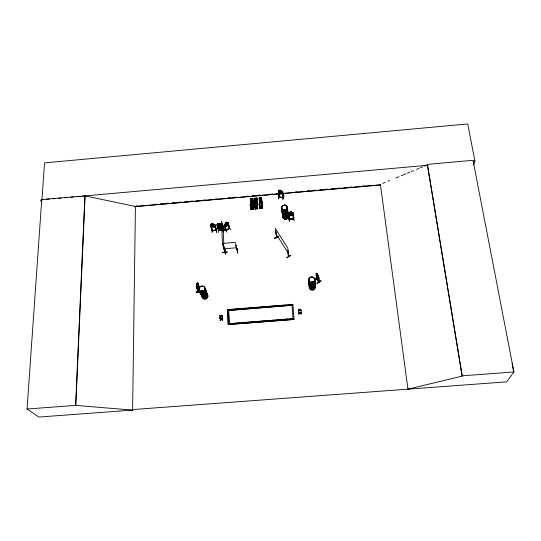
<?xml version="1.0" encoding="UTF-8"?>
<svg xmlns="http://www.w3.org/2000/svg" width="541" height="541" viewBox="0 0 541 541"><rect width="100%" height="100%" fill="white"/><g stroke="black" fill="none" stroke-linecap="round" stroke-linejoin="round"><path stroke-width="0.81" d="M198.02 284.85L197.249 287.589L196.586 284.979L196.992 283.552L196.64 284.985L197.898 287.954M75.808 405.54L85.086 195.903L41.758 199.487L27.05 409.016L75.618 405.385L132.599 410.105L135.433 206.053M226.388 229.857L223.352 230.074M132.599 410.105L132.606 409.571L506.647 381.845L513.95 371.965L473.017 160.298L427.458 164.376L427.356 164.856L462.183 376.11L407.948 389.162M75.618 405.385L84.923 195.626M199.271 289.848C199.338 293.188 197.864 291.795 198.797 291.998M197.445 287.643L199.588 287.961M311.677 282.077L312.177 281.793M311.494 277.776L311.515 277.364M311.744 282.091L312.116 281.753M197.763 283.017L196.518 287.217L198.567 292.268M43.611 199.615L41.955 199.757L44.538 162.882L467.715 123.95L474.93 161.049L473.686 165.046M284.059 205.634L284.566 205.594L284.066 205.58M284.924 209.55L284.559 209.894M252.295 208.028L251.95 207.994L252.289 207.967M252.005 208.67L252.295 208.413M252.309 202.699L251.727 203.24L251.443 202.476M252.316 202.875L252.228 202.49M256.17 207.561L256.461 208.258L256.082 208.129M260.809 207.284L261.168 207.872L260.816 207.203M260.972 207.872L261.107 207.413M225.414 251.768L225.435 252.147L223.69 246.703L225.475 252.099L225.015 251.464L225.09 252.092L223.332 246.425L225.07 251.727M224.075 230.574L224.278 230.473C220.011 214.486 224.623 234.118 224.211 229.993M201.955 286.858L201.786 286.52M201.725 291.261L201.84 291.038M202.273 286.662L201.881 286.419M229.222 228.37L229.512 227.95M229.594 228.086L225.827 230.48M229.553 227.93L229.648 228.288L228.072 222.31M225.82 230.27L229.147 228.255M200.772 292.776L196.261 291.93L200.819 292.837M196.261 291.93L200.799 292.884M200.752 293.06L196.241 292.221M252.309 208.555L252.099 208.251M236.092 245.797L237.445 251.139L235.227 242.354L222.73 243.423L225.455 252.106L225.164 251.795M225.428 226.909L228.316 225.076C228.762 224.339 228.809 221.952 227.592 222.344M198.689 292.356L199.318 289.969M196.789 287.217C196.031 287.859 201.881 298.01 196.539 287.176M197.742 283.761L197.688 283.342L199.413 287.907M199.291 289.151L198.479 292.411L196.518 287.575M196.992 285.763L197.364 284.438L197.817 285.56L197.445 286.879M196.883 285.587L196.613 286.554M197.776 282.963L197.235 284.228L197.566 283.727L199.257 287.873M227.044 232.231L224.589 228.944M318.683 281.881L318.629 276.755L319.095 282.104L318.696 281.692M319.055 281.841C318.209 283.511 319.67 276.235 317.844 275.376L316.985 273.55L316.999 274.267L316.58 273.874L316.668 278.94L316.309 273.469M316.404 278.446L318.872 281.949M282.605 194.158L282.957 197.992L283.369 197.702M283.031 198.013L283.071 197.627M284.099 195.991L282.787 199.933M278.493 198.892L279.798 194.963L278.473 198.77M278.453 190.73L279.278 196.924M281.212 191.169L281.137 190.385L279.704 190.047L279.832 190.865L279.149 190.939L279.318 192.319L281.428 193.394L282.071 192.975L281.09 190.398M283.301 197.891C277.81 196.079 279.629 198.946 279.055 192.589M282.95 197.972L282.348 191.94M282.74 192.035L282.301 192.075M279.183 193.516L278.649 192.684L279.17 193.556L282.517 194.314L282.869 193.692M282.902 193.746L282.503 194.354M279.17 197.1L278.385 190.75L279.846 190.824M278.825 191.244L278.48 191.02L279.575 197.188M279.778 190.831L279.69 190.087M311.521 281.922L312.076 281.57L312.461 281.956M284.235 209.468L284.843 209.922M285.019 209.813L284.667 209.299M256.4 202.456L256.204 202.801M237.391 250.923L235.876 245.668M288.644 256.197L288.793 256.353M288.799 256.488L288.603 256.015M202.415 291.004L201.786 291.051M276.742 237.682L276.62 237.161M210.354 224.887L211.551 227.403L215.054 227.051L215.365 226.375M217.313 226.415L218.003 227.031L221.485 226.706L221.803 226.03M221.824 228.106L222.182 227.355L221.235 224.15L217.178 224.285L218.206 224.197M260.884 207.487L261.012 207.142L260.972 207.561M224.001 229.925L224.048 230.493L226.381 229.682L223.372 229.966M292.695 213.147L293.222 218.977L293.601 218.578L293.635 218.983L293.134 212.809L291.592 212.735L291.518 211.977L290.003 212.113L291.477 212.052M289.205 219.159L293.709 218.733L289.252 219.139M256.224 207.981L256.448 208.278M462.183 376.11L427.458 164.376M218.381 230.128C219.139 229.844 218.929 230.73 218.787 230.074M218.442 230.324L222.419 229.979M214.473 224.806L214.885 224.772L214.473 224.806L216.184 230.5C217.239 229.093 213.776 231.507 212.025 230.635M212.011 230.473L212.498 230.412L212.485 230.818C212.809 229.925 209.874 224.292 210.821 225.266M216.528 230.223L212.106 230.419L212.572 230.628M316.363 278.561L318.879 282.125M292.837 215.48L293.317 214.716L292.87 215.501L289.34 215.812L288.799 215.149M288.394 256.028C289.496 258.909 287.42 249.178 288.008 251.322M225.597 223.663L225.022 224.292L225.374 225.577L226.152 225.725L227.815 224.035L227.47 222.743L226.774 222.912L226.598 222.135L225.327 222.939L225.543 223.67L224.346 224.718L225.895 230.649L224.326 224.995L224.671 224.779L226.307 230.425L226.07 230.087M276.897 237.749L275.863 231.92L276.891 237.655M312.204 282.104L312.171 281.726M311.575 282.111L312.387 282.145M260.201 201.854L260.62 201.597M260.546 202.408L261.053 201.712M202.307 291.119L201.786 290.733M202.462 291.288L202.483 290.76M293.729 218.936C292.268 220.207 288.076 218.266 289.591 219.335L289.016 213.465L288.61 213.641L289.016 213.465M289.624 219.308L289.557 218.909M210.307 224.88L212.092 230.831L216.589 230.419L214.811 224.488L210.307 224.928L210.706 224.643M218.889 230.446L218.949 230.425C219.267 229.533 216.332 223.947 217.279 224.914M220.85 225.543L220.255 226.158L217.949 225.793M312.238 282.132L311.67 282.037M261.012 202.246L260.674 202.408M255.643 202.03L255.514 202.706M255.555 202.172L256.339 202.185M201.921 290.842L202.368 290.855M202.429 291.247L202.016 291.389M284.275 209.394L284.796 209.462M316.938 273.577L317.797 274.794L317.878 277.898L318.473 278.73L318.777 278.453M318.466 278.737L318.805 278.493L318.493 278.723L316.492 275.89L316.194 273.246M217.205 224.265L216.772 224.576L218.49 230.466L221.756 230.182M298.788 314.023L300.012 313.178L301.337 313.915L300.012 313.178M300.945 309.06C297.672 311.19 303.095 307.856 300.032 310.162L301.073 310.656L300.032 310.162M301.1 311.001L299.782 310.264L298.558 311.109L299.795 310.358L301.1 311.001L301.067 310.561M299.734 313.097L298.767 313.76L299.734 313.097L298.639 312.15L299.978 312.901L301.188 312.069M221.208 319.481C218.395 321.841 221.654 318.162 222.507 320.211L222.466 319.778L222.507 320.211M298.531 310.744L299.498 310.088L298.564 311.203M300.255 312.982L301.209 312.333L300.255 312.982L301.31 313.57L300.262 313.077M220.87 316.485L219.883 317.141L220.87 316.485L219.802 315.545L221.08 316.201L222.304 315.369L221.391 316.465L222.304 315.369M219.802 315.545L221.113 316.289L222.337 315.464M219.862 317.411L221.107 316.566L222.405 317.303L221.107 316.566M219.944 318.886L220.971 319.393L219.896 318.453L221.181 319.109L222.412 318.277L221.492 319.373L222.412 318.277M219.896 318.453L221.215 319.197L222.446 318.372M220.938 319.305L219.998 320.414M253.573 209.137L250.997 209.387L250.429 198.615L252.85 198.452L253.573 209.137L252.816 198.466M250.74 198.682L251.152 204.424M252.417 198.5C251.781 198.006 253.229 201.015 252.735 201.779M252.654 198.385L250.415 198.54L250.848 204.403M254.398 198.364L255.163 209.029M254.797 198.317L255.142 198.276M256.59 198.128L256.934 198.094L257.692 208.772L256.88 198.107L254.507 198.175L255.142 209.036L257.699 208.765M262.432 208.359L261.445 197.546L259.213 197.763L259.883 208.623L262.439 208.353L261.594 197.688L259.227 197.837L260.147 208.589M260.268 203.619L259.558 197.898M260.863 197.756L261.181 197.736M289.07 212.938L288.59 213.208L289.225 219.321M251.43 209.347L251.781 209.313M252.552 198.493L253.289 209.164L253.323 208.691L251.078 208.907L251.18 209.326L251.125 206.074M255.69 208.927L255.616 207.284M257.32 208.643L256.562 198.96M257.516 208.738L256.623 198.134M259.849 208.616L260.201 208.583M260.627 208.542L260.404 206.087L260.627 208.542L260.282 208.576L260.262 206.006M262.236 208.332L262.189 207.913L259.944 208.136L260.038 208.555M224.758 224.894L224.326 224.995M229.33 228.491L228.099 222.608M228.417 226.544L230.879 229.824M225.982 230.622L229.648 228.268M226.625 222.168L225.327 222.939M226.814 222.865L227.633 222.344L224.684 224.211M279.183 197.066L283.43 198.087L282.686 191.73L281.178 191.142M317.026 283.254L321.016 280.847L317.053 283.362M317.026 283.342L321.043 280.968M319.062 282.017L316.397 278.595L316.12 273.219L317.04 274.24L316.985 273.55M316.492 275.89L318.541 278.696M317.824 275.423L318.284 277.377L316.634 275.038M318.737 276.83L318.426 276.18M314.314 279.487L318.311 277.107M314.429 279.569L318.439 277.303M314.456 279.69L318.419 277.256M318.865 277.087L318.487 276.836M316.641 278.906L316.613 278.507M287.94 250.909L288.421 256.319L287.798 250.99M286.716 257.577L290.747 255.372L286.858 257.888M276.072 232.245L275.721 231.994M277.79 236.485L274.456 238.277L278.554 236.201L274.558 238.425M276.688 237.398L276.762 237.824L276.735 237.411M312.096 282.219L312.225 281.78M251.551 202.456L252.241 202.55M251.653 202.341L251.355 202.97M217.969 225.888L218.652 225.583L217.171 226.003L221.668 225.563M218.26 224.217L217.577 224.515L218.341 227.159L220.64 227.497L221.228 226.882L220.485 224.258L219.666 224.096L219.511 223.332L218.003 223.46L218.26 224.217L218.057 223.48M382.73 183.44L385.036 182.473M388.113 181.194L389.655 180.552M395.809 177.989L398.886 176.711M401.192 175.744L405.811 173.823M407.353 173.181L409.659 172.221M411.201 171.585L413.507 170.618M416.584 169.34L418.896 168.379M420.431 167.737L422.737 166.777M424.279 166.134L427.356 164.856M290.057 212.133L290.077 212.87L289.401 213.188L289.543 214.513L290.355 215.014L291.761 214.892L292.458 214.256L292.329 212.938L291.545 212.762L291.471 212.004M278.385 190.75L282.686 191.73L283.383 198.074M250.307 198.723L250.889 202.794L250.611 198.689M259.261 197.878L259.903 208.616M259.646 197.844L260.113 203.585M251.031 209.394L250.929 206.006M251.315 209.367L251.071 206.08M253.269 209.171L252.647 198.324M257.103 208.785L256.312 198.067M260.322 208.583L260.106 206.107M211.95 228.606L212.14 232.772M218.327 228.261L221.864 228.119L218.118 228.397L218.469 232.414M282.652 216.84L282.666 216.833A2.82 2.502 -7.3 0 0 286.061 218.99A2.82 2.502 -7.3 0 0 288.17 215.67M288.982 217.13L289.334 221.276L288.786 217.252M216.562 230.452L214.811 224.535M293.283 218.605L293.283 218.99M251.971 203.159L251.484 203.091M312.137 282.355L311.704 282.287M226.192 230.297L224.671 224.779M259.437 200.718L261.661 200.42M255.291 207.44L255.426 208.826L255.291 207.44L255.19 207.832M262.067 208.231L261.932 206.845L262.169 207.196M255.345 207.737L257.36 207.244L257.435 207.616L255.934 207.758M251.437 208.285L252.931 208.143M256.847 204.985A1.515 0.73 -4 0 0 256.657 203.957A1.515 0.73 -4 0 0 254.527 204.167A1.515 0.73 -4 0 0 254.716 205.188L255.555 208.008L257.049 207.785M251.781 208.413L252.471 208.346C253.073 210.05 250.632 208.251 252.471 208.346M255.907 208.048L256.596 207.981C257.178 209.692 254.757 207.886 256.596 207.981M261.797 207.453L260.295 207.595L259.497 204.856A1.515 0.737 -4.2 0 1 259.315 203.829A1.515 0.737 -4.2 0 1 261.452 203.619A1.515 0.737 -4.2 0 1 261.628 204.647L261.621 204.566A1.515 0.737 -4.2 0 0 261.445 203.538A1.515 0.737 -4.2 0 0 259.308 203.747A1.515 0.737 -4.2 0 0 259.491 204.769L260.295 207.514L261.797 207.453L261.621 204.566M261.344 207.568C259.403 207.683 262.087 209.042 261.35 207.663M255.366 208.535L255.406 209.009M218.395 224.928L219.896 224.738L218.395 224.88M220.052 225.496L221.621 225.583M218.72 225.813L220.119 225.678M237.411 248.921L237.56 252.992M237.513 248.928L237.702 253.073M225.306 254.135L225.103 249.868L225.279 254.027M222.527 225.015L222.669 224.63M224.907 252.079L224.826 251.47L225.009 251.869M227.274 251.95L222.703 252.532M222.669 252.248L227.288 252.14M46.1 199.392L49.42 199.095M52.734 198.797L55.223 198.574M58.543 198.276L61.032 198.053M64.352 197.756L67.666 197.458M70.986 197.167L73.475 196.944M76.795 196.647L80.109 196.349M82.597 196.126L427.431 165.296M473.267 161.198L474.93 161.049M136.271 205.979L137.955 205.83M142.168 205.458L143.852 205.31M154.794 204.342L156.477 204.194M160.684 203.822L162.368 203.673M166.581 203.301L168.265 203.152M172.471 202.78L174.155 202.632M179.206 202.185L180.89 202.036M185.103 201.665L186.787 201.516M190.993 201.144L192.677 200.995M196.89 200.623L198.574 200.474M203.626 200.028L205.31 199.872M209.516 199.501L211.2 199.352M215.413 198.98L217.097 198.831M228.038 197.864L229.722 197.715M233.928 197.343L235.612 197.195M246.561 196.227L248.245 196.079M252.451 195.707L254.135 195.558M258.348 195.186L260.032 195.037M270.973 194.07L272.657 193.921M276.87 193.55L278.554 193.401M295.386 191.913L297.07 191.764M301.283 191.392L302.967 191.244M307.173 190.872L308.857 190.723M313.908 190.276L315.592 190.128M319.805 189.756L321.489 189.607M325.696 189.235L327.379 189.086M331.592 188.714L333.276 188.566M338.328 188.119L340.012 187.97M344.218 187.599L345.902 187.45M350.108 187.078L351.792 186.929M362.74 185.962L364.424 185.813M368.631 185.441L370.315 185.293M134.709 206.662L280.901 193.746M282.578 193.597L380.878 184.914M290.077 212.87L289.043 212.911L293.134 212.856M292.708 213.289L293.114 213.107M211.734 224.549L211.517 223.818L213.026 223.683L213.235 224.38M211.517 223.859L213.026 223.731L213.195 224.447L214.013 224.616L214.398 225.895L213.817 226.51L211.504 226.145L211.112 224.867L211.788 224.569L211.578 223.832M293.601 216.826L294.128 220.85M218.003 223.507L219.511 223.332M220.938 224.596C221.431 223.616 221.113 227.72 222.06 228.539M218.699 225.732L220.099 225.611M218.003 226.983L221.485 226.753M212.532 230.486L216.474 230.087M218.902 230.141L222.412 229.837M223.095 232.015L223.162 228.769M224.305 248.792L236.627 247.744M292.891 304.333L294.047 319.44L228.214 324.539L227.633 309.594L292.911 304.475L287.812 304.887M227.633 309.594L232.772 309.324M234.436 309.188L246.114 308.248M247.785 308.113L252.789 307.707M254.453 307.572L266.131 306.632M267.795 306.497L286.142 305.023M228.633 310.52L292.025 305.273L228.586 310.378L229.161 323.775L233.36 323.39M235.037 323.254L240.082 322.855M241.766 322.72L267.822 320.644M269.506 320.509L274.551 320.11M276.228 319.974L281.273 319.575M282.957 319.44L288.001 319.041M289.678 318.906L293.046 318.635L229.154 323.721M228.214 324.539L294.047 319.44M462.339 375.819L513.95 371.965M132.667 410.105L38.844 417.05L27.05 409.016M276.728 237.627L276.512 237.526M260.748 201.597L260.194 201.793L260.431 202.435M251.795 202.368L252.153 202.462M261.844 208.373L262.006 208.393M216.63 232.265L216.481 228.214L216.711 232.36M318.832 281.739L318.629 276.755M197.485 287.744L198.987 288.015M198.533 285.662L197.546 288.968M197.181 288.813L197.593 288.921M220.052 225.455L220.863 225.611M85.086 195.903L135.426 206.479L380.479 184.826L408.022 389.703M279.643 196.883L282.977 197.688M255.69 202.794L256.387 202.226M284.532 209.989L284.194 209.658M201.962 291.193L202.348 290.794M220.667 223.967L221.283 224.184L222.013 226.787M253.147 209.171L252.796 209.205L252.221 198.432M259.227 197.837L259.484 199.561M299.498 310.088L298.436 309.58L299.504 310.182M298.449 309.675L298.409 309.242L299.748 309.986M221.35 316.37L222.405 317.303M220.836 316.39L219.849 315.978M221.458 319.285L222.5 319.873M224.873 252.099L222.385 243.524L221.553 221.215L224.238 230.561M224.867 226.49L225.455 226.943L228.356 225.083M224.853 226.557L225.428 226.99M211.551 227.403L210.875 226.767M217.712 227.829L218.395 228.43M260.322 202.375L260.14 202.023M276.701 237.803L275.362 228.518L287.751 247.967L288.826 256.488M316.384 273.381L318.669 276.87M317.81 275.612L317.006 274.476L317.06 275.646L317.858 276.776M40.426 200.048L41.84 202.064M317.77 275.396L318.365 276.221M276.18 234.084L288.407 253.323M196.992 283.552L197.282 284.235M197.688 283.342L199.365 287.487M197.729 282.957L198.513 285.675M197.715 283.011L199.798 288.211M222.392 316.958L222.371 317.209M229.188 324.6L228.6 309.655M250.578 205.553L251.443 208.373L252.938 208.224L252.701 205.343A1.515 0.73 -3.9 0 0 252.505 204.322A1.515 0.73 -3.9 0 0 250.375 204.532A1.515 0.73 -3.9 0 0 250.578 205.553L250.584 205.634A1.515 0.73 -3.9 0 1 250.382 204.613A1.515 0.73 -3.9 0 1 252.512 204.403A1.515 0.73 -3.9 0 1 252.708 205.431M214.473 224.948L216.089 230.466M218.733 224.988L219.639 224.9M226.564 222.182L226.747 222.878M251.234 208.102L251.004 207.818L251.078 208.19L253.127 207.913M512.104 363.505L513.436 370.666M254.642 200.048L256.86 199.757M259.93 207.413L259.863 207.041L260.086 207.325M259.308 198.919L261.526 198.621M293.107 319.515L291.984 304.549M288.637 213.215L288.847 215.142M301.175 311.974L301.215 312.428M301.296 313.476L301.337 313.915M293.188 218.632L293.222 218.977M298.754 313.665L298.794 314.118M289.651 218.943L289.685 219.288M261.445 197.546L262.277 208.326M261.479 200.177L261.797 204.288M261.344 200.197L261.688 204.295M261.026 197.654L261.479 203.443M261.344 203.504L260.978 198.581L261.303 203.511M259.863 198.696L260.221 203.619M259.619 198.723L259.978 203.646M256.657 198.953L257.401 208.806M256.508 198.966L257.09 207.176M256.265 198.993L256.853 207.203M256.211 198.993L256.576 203.923M256.677 205.56L256.806 207.21M255.203 199.102L255.541 204.031M255.149 199.108L255.494 204.038M254.906 199.135L255.257 204.058M255.102 204.072L254.885 200.785L255.061 204.079M254.716 205.188L254.723 205.276A1.515 0.73 -4 0 1 254.534 204.248A1.515 0.73 -4 0 1 256.664 204.038A1.515 0.73 -4 0 1 256.853 205.066M252.755 203.423L253.202 209.002M252.363 198.506L252.586 201.793M252.701 203.436L253.039 208.359M252.796 208.386L252.18 199.352L252.586 205.925M251.112 199.46L251.437 204.39L251.058 199.473M250.862 198.574L251.308 205.14M251.477 207.602L251.464 209.353L251.207 206.067M317.635 274.679L317.114 273.949M223.494 246.405L223.352 246.804L223.332 246.425M227.68 309.729L228.261 324.674M223.122 226.828L223.778 243.991M223.873 246.439L223.967 248.887M220.681 223.988L219.707 224.069M219.849 317.053L219.896 317.506M212.512 230.425L212.579 230.77M314.477 280.874A3.057 2.813 -2.9 0 1 314.111 284.485A3.057 2.813 -2.9 0 1 310.196 284.803A3.057 2.813 -2.9 0 1 309.202 281.306M314.517 282.186A3.009 2.773 -2.8 0 1 312.678 286.487A3.009 2.773 -2.8 0 1 309.087 283.301M314.51 282.084A3.009 2.773 -2.9 0 1 312.671 286.385A3.009 2.773 -2.9 0 1 309.08 283.2M314.774 280.137A3.07 2.827 -2.9 0 1 311.724 283.937A3.03 2.786 -2.9 0 1 309.148 280.022M309.107 279.92A3.07 2.827 -2.9 0 0 311.724 283.937A3.03 2.786 -2.9 0 0 314.734 280.231M314.477 280.806A3.057 2.813 -2.9 0 1 314.111 284.41A3.057 2.813 -2.9 0 1 310.189 284.735A3.057 2.813 -2.9 0 1 309.202 281.239M314.727 280.001A3.03 2.786 -2.9 0 1 311.717 283.748A3.03 2.786 -2.9 0 1 309.134 279.785M315.018 285.506A2.982 2.752 -2.8 0 1 312.062 289.198A2.982 2.752 -2.8 0 1 309.52 285.29M315.051 285.411A3.023 2.786 -2.8 0 1 312.049 289.165A3.023 2.786 -2.8 0 1 309.472 285.195M315.078 286.629A2.976 2.746 -2.7 0 1 312.13 290.321A2.976 2.746 -2.7 0 1 309.587 286.412M314.51 282.26A2.996 2.759 -2.8 0 1 312.678 286.547A2.996 2.759 -2.8 0 1 309.1 283.369M314.619 283.416A3.036 2.8 -2.8 0 1 312.759 287.758A3.036 2.8 -2.8 0 1 309.134 284.539M315.004 285.283A2.982 2.752 -2.8 0 1 312.042 288.975A2.982 2.752 -2.8 0 1 309.499 285.066M314.585 283.518A2.996 2.759 -2.8 0 1 312.752 287.798A2.996 2.759 -2.8 0 1 309.182 284.627M314.571 283.288A2.996 2.759 -2.8 0 1 312.739 287.569A2.996 2.759 -2.8 0 1 309.168 284.397M287.555 209.928A2.881 2.543 -7.4 0 1 285.026 213.37A2.881 2.543 -7.4 0 1 282.017 210.415M287.582 209.827A2.921 2.577 -7.4 0 1 284.634 213.323A2.921 2.577 -7.4 0 1 282.206 209.671M287.386 210.747A2.874 2.543 -7.3 0 1 285.56 214.709A2.874 2.543 -7.3 0 1 282.186 211.815M284.072 209.847A2.874 2.543 -7.3 0 1 285.553 209.719M287.704 211.213A2.881 2.543 -7.3 0 1 285.175 214.649A2.881 2.543 -7.3 0 1 282.172 211.693M284.059 209.732A2.881 2.543 -7.3 0 1 285.54 209.597M287.068 207.622A2.935 2.583 -7.4 0 1 286.662 210.943A2.935 2.583 -7.4 0 1 282.902 211.274A2.935 2.583 -7.4 0 1 282.01 208.062M287.528 209.658A2.881 2.543 -7.4 0 1 284.62 213.113A2.881 2.543 -7.4 0 1 282.219 209.509M287.041 207.73A2.894 2.549 -7.4 0 1 286.649 211.01A2.894 2.549 -7.4 0 1 282.943 211.335A2.894 2.549 -7.4 0 1 282.057 208.17M287.055 207.534A2.935 2.583 -7.4 0 1 286.656 210.862A2.935 2.583 -7.4 0 1 282.896 211.193A2.935 2.583 -7.4 0 1 282.003 207.981M287.014 207.46A2.894 2.549 -7.4 0 1 286.615 210.74A2.894 2.549 -7.4 0 1 282.909 211.064A2.894 2.549 -7.4 0 1 282.023 207.9M287.724 213.864A2.847 2.522 -7.3 0 1 285.925 217.8A2.847 2.522 -7.3 0 1 282.571 214.919M287.751 213.749A2.888 2.556 -7.3 0 1 287.352 217.036A2.888 2.556 -7.3 0 1 283.653 217.36A2.888 2.556 -7.3 0 1 282.767 214.182M282.733 216.224A2.847 2.522 -7.3 0 0 285.709 219.152A2.847 2.522 -7.3 0 0 288.204 215.751A2.847 2.522 -7.3 0 1 285.702 219.105A2.847 2.522 -7.3 0 1 282.727 216.177M287.386 210.834A2.867 2.529 -7.3 0 1 285.932 214.682A2.867 2.529 -7.3 0 1 282.152 212.559M287.575 212.173A2.901 2.563 -7.3 0 1 287.176 215.474A2.901 2.563 -7.3 0 1 283.457 215.798A2.901 2.563 -7.3 0 1 282.571 212.613M287.697 213.6A2.854 2.522 -7.3 0 1 287.305 216.84A2.854 2.522 -7.3 0 1 283.653 217.157A2.854 2.522 -7.3 0 1 282.781 214.026M287.548 212.288A2.861 2.529 -7.3 0 1 287.156 215.541A2.861 2.529 -7.3 0 1 283.491 215.859A2.861 2.529 -7.3 0 1 282.618 212.714M287.562 212.092A2.901 2.563 -7.3 0 1 287.17 215.392A2.901 2.563 -7.3 0 1 283.45 215.717A2.901 2.563 -7.3 0 1 282.564 212.532M205.14 289.381A2.996 2.732 -21.8 0 1 205.56 292.884A2.996 2.732 -21.8 0 1 201.908 294.108A2.996 2.732 -21.8 0 1 200.217 291.024M204.505 288.88A3.036 2.766 -21.8 0 1 205.911 292.154A3.036 2.766 -21.8 0 1 202.611 294.223A3.036 2.766 -21.8 0 1 200.062 291.667M206.02 290.957A2.982 2.719 -21.8 0 1 204.336 295.129A2.982 2.719 -21.8 0 1 200.562 292.776A2.989 2.725 -21.8 0 0 204.735 295.068A2.989 2.725 -21.8 0 0 205.573 290.49M201.38 290.767A2.982 2.719 -21.8 0 1 201.976 290.28M201.401 290.835A2.989 2.725 -21.8 0 1 202.003 290.348M204.613 287.934A3.05 2.779 -21.7 0 1 203.754 292.593A3.05 2.779 -21.7 0 1 199.521 290.334M204.424 288.772A2.996 2.732 -21.8 0 1 205.817 291.998A2.996 2.732 -21.8 0 1 202.557 294.04A2.996 2.732 -21.8 0 1 200.042 291.518M204.62 288.042A3.009 2.739 -21.7 0 1 203.768 292.634A3.009 2.739 -21.7 0 1 199.595 290.409M199.494 290.267A3.05 2.779 -21.7 0 0 203.727 292.519A3.05 2.779 -21.7 0 0 204.586 287.859A3.009 2.739 -21.7 0 1 203.68 292.411A3.009 2.739 -21.7 0 1 199.501 290.186M207.514 295.007A2.962 2.705 -21.9 0 1 204.275 297.99A2.962 2.705 -21.9 0 1 201.739 294.771M206.601 293.148A2.962 2.705 -21.9 0 1 207.392 294.311M206.574 292.972A3.003 2.746 -21.9 0 1 205.729 297.577A3.003 2.746 -21.9 0 1 201.556 295.345M206.581 292.268A3.016 2.752 -21.9 0 1 204.877 296.495A3.016 2.752 -21.9 0 1 201.056 294.108M206.513 292.924A2.962 2.705 -21.9 0 1 205.681 297.469A2.962 2.705 -21.9 0 1 201.57 295.264M206.486 292.14A2.976 2.719 -21.9 0 1 204.809 296.312A2.976 2.719 -21.9 0 1 201.036 293.966M221.181 227.247L219.693 226.74L218.591 227.524L219.335 226.618L218.172 225.928L219.619 226.456L220.674 225.685L219.95 226.564L221.181 227.247M197.012 283.971L196.85 285.026L197.012 283.971M227.179 224.434L226.003 225.178L225.658 223.893L226.835 223.149L227.179 224.434M226.409 222.473L225.712 223.183L226.409 222.473M254.96 198.249L255.345 204.004L254.98 198.249M251.775 209.32L251.673 207.67L251.727 209.32M252.715 199.399L250.49 199.615L252.715 199.399M256.813 199.041L254.581 199.257L256.826 199.115M252.769 200.116L250.537 200.339L252.769 200.116M261.58 199.345L259.349 199.561L261.58 199.345M252.843 201.198L250.611 201.414L252.843 201.198M256.941 200.839L254.703 201.056L256.941 200.839M252.904 202.158L250.672 202.375L252.918 202.233M257.002 201.8L254.77 202.016L257.002 201.8M261.729 201.38L259.491 201.597L261.729 201.38M252.978 203.24L250.747 203.457L252.978 203.24M257.083 202.882L254.845 203.098L257.083 202.882M261.81 202.462L259.572 202.686L261.81 202.462M220.485 226.956L219.091 227.092L218.327 224.447L219.734 224.326L220.485 226.956M291.234 212.194L290.348 212.512L291.234 212.194M291.572 213.005L290.159 213.127L290.294 214.446L291.707 214.324L291.572 213.005M212.769 223.893L211.862 223.974L212.769 223.893M219.247 223.541L218.348 223.622L219.247 223.541M213.262 224.677L211.862 224.799L212.255 226.084L213.654 225.962L213.262 224.677M199.047 287.778L197.546 287.508L199.054 287.778M280.853 190.513L279.995 190.304L280.853 190.513M281.198 191.433L279.859 191.115L280.035 192.488L281.361 192.806L281.198 191.433M314.084 284.532A3.009 2.773 -2.9 0 0 314.443 280.982A3.016 2.773 -2.9 0 1 314.091 284.532A3.016 2.773 -2.9 0 1 310.223 284.85A3.016 2.773 -2.9 0 1 309.249 281.408A3.009 2.773 -2.9 0 0 310.223 284.85A3.009 2.773 -2.9 0 0 314.084 284.532M309.831 281.949A3.043 2.793 -3 0 0 314.788 280.272A3.043 2.793 -3 0 0 310.777 277.175A3.043 2.793 -3 0 0 309.831 281.949M309.844 282.057A3.036 2.786 -3 0 0 314.788 280.387A3.036 2.786 -3 0 0 310.784 277.296A3.036 2.786 -3 0 0 309.844 282.057M309.831 281.996A3.043 2.8 -3 0 0 314.801 280.319A3.043 2.8 -3 0 0 310.777 277.215A3.043 2.8 -3 0 0 309.831 281.996M314.071 284.302A3.009 2.773 -2.9 0 0 314.429 280.752A3.016 2.779 -2.9 0 1 314.078 284.302A3.016 2.779 -2.9 0 1 310.209 284.62A3.016 2.779 -2.9 0 1 309.229 281.171A3.009 2.773 -2.9 0 0 310.209 284.62A3.009 2.773 -2.9 0 0 314.071 284.302M283.18 209.942A2.908 2.556 -7.4 0 0 287.352 207.352A2.908 2.556 -7.4 0 0 282.842 205.526A2.908 2.556 -7.4 0 0 283.18 209.942A2.908 2.563 -7.4 0 0 287.359 207.399A2.908 2.563 -7.4 0 0 282.842 205.573A2.908 2.563 -7.4 0 0 283.186 209.996M283.2 210.07A2.894 2.549 -7.4 0 0 287.359 207.48A2.894 2.549 -7.4 0 0 282.862 205.661A2.894 2.549 -7.4 0 0 283.2 210.07M201.326 291.558A3.023 2.746 -21.7 0 0 204.89 287.853A3.023 2.746 -21.7 0 0 199.866 287.028A3.023 2.746 -21.7 0 0 201.326 291.558M201.34 291.613A3.03 2.752 -21.7 0 0 204.917 287.9A3.03 2.752 -21.7 0 0 199.879 287.068A3.03 2.752 -21.7 0 0 201.34 291.613M206.182 298.72A2.955 2.705 -22 0 0 207.014 294.189A2.948 2.691 -22 0 1 206.168 298.679A2.948 2.691 -22 0 1 202.077 296.495A2.955 2.705 -22 0 0 206.182 298.72"/></g></svg>
